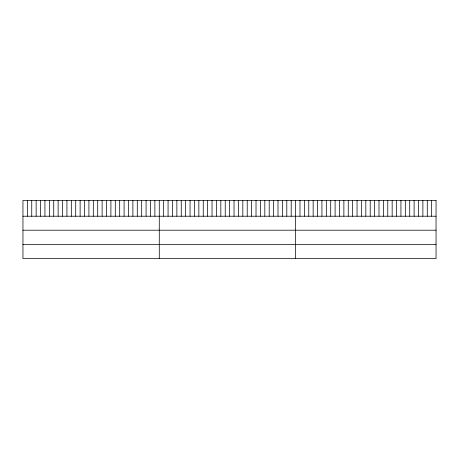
<?xml version="1.0" encoding="UTF-8"?>
<svg xmlns="http://www.w3.org/2000/svg" width="459" height="459" viewBox="0 0 459 459"><rect width="100%" height="100%" fill="white"/><g stroke="black" fill="none" stroke-linecap="round" stroke-linejoin="round"><path stroke-width="0.69" d="M22.95 216.223L436.05 216.223M22.95 230.2L436.05 230.2M22.95 244.595L436.05 244.595M431.661 200.434L431.661 216.223M427.272 200.434L427.272 216.223M422.882 200.434L422.882 216.223M418.493 200.434L418.493 216.223M414.104 200.434L414.104 216.223M409.715 200.434L409.715 216.223M405.326 200.434L405.326 216.223M400.936 200.434L400.936 216.223M396.547 200.434L396.547 216.223M392.158 200.434L392.158 216.223M387.769 200.434L387.769 216.223M383.38 200.434L383.38 216.223M378.991 200.434L378.991 216.223M374.601 200.434L374.601 216.223M370.212 200.434L370.212 216.223M365.823 200.434L365.823 216.223M361.434 200.434L361.434 216.223M357.045 200.434L357.045 216.223M352.655 200.434L352.655 216.223M348.266 200.434L348.266 216.223M343.877 200.434L343.877 216.223M339.488 200.434L339.488 216.223M335.099 200.434L335.099 216.223M330.709 200.434L330.709 216.223M326.32 200.434L326.32 216.223M321.931 200.434L321.931 216.223M317.542 200.434L317.542 216.223M313.153 200.434L313.153 216.223M308.764 200.434L308.764 216.223M304.374 200.434L304.374 216.223M299.985 200.434L299.985 216.223M295.596 200.434L295.596 258.566M291.201 200.434L291.201 216.223M286.8 200.434L286.8 216.223M282.405 200.434L282.405 216.223M278.005 200.434L278.005 216.223M273.61 200.434L273.61 216.223M269.209 200.434L269.209 216.223M264.814 200.434L264.814 216.223M260.414 200.434L260.414 216.223M256.019 200.434L256.019 216.223M251.618 200.434L251.618 216.223M247.223 200.434L247.223 216.223M242.828 200.434L242.828 216.223M238.428 200.434L238.428 216.223M234.033 200.434L234.033 216.223M229.632 200.434L229.632 216.223M225.237 200.434L225.237 216.223M220.836 200.434L220.836 216.223M216.441 200.434L216.441 216.223M212.041 200.434L212.041 216.223M207.646 200.434L207.646 216.223M203.251 200.434L203.251 216.223M198.85 200.434L198.85 216.223M194.455 200.434L194.455 216.223M190.055 200.434L190.055 216.223M185.66 200.434L185.66 216.223M181.259 200.434L181.259 216.223M176.864 200.434L176.864 216.223M172.464 200.434L172.464 216.223M168.069 200.434L168.069 216.223M163.668 200.434L163.668 216.223M159.273 200.434L159.273 258.566M154.878 200.434L154.878 216.223M150.477 200.434L150.477 216.223M146.082 200.434L146.082 216.223M141.682 200.434L141.682 216.223M137.287 200.434L137.287 216.223M132.886 200.434L132.886 216.223M128.491 200.434L128.491 216.223M124.091 200.434L124.091 216.223M119.696 200.434L119.696 216.223M115.295 200.434L115.295 216.223M110.9 200.434L110.9 216.223M106.505 200.434L106.505 216.223M102.105 200.434L102.105 216.223M97.71 200.434L97.71 216.223M93.309 200.434L93.309 216.223M88.914 200.434L88.914 216.223M84.513 200.434L84.513 216.223M80.118 200.434L80.118 216.223M75.718 200.434L75.718 216.223M71.323 200.434L71.323 216.223M66.928 200.434L66.928 216.223M62.527 200.434L62.527 216.223M58.132 200.434L58.132 216.223M53.732 200.434L53.732 216.223M49.337 200.434L49.337 216.223M44.936 200.434L44.936 216.223M40.541 200.434L40.541 216.223M36.141 200.434L36.141 216.223M31.746 200.434L31.746 216.223M27.345 200.434L27.345 216.223M436.05 200.434L22.95 200.434L22.95 258.566L436.05 258.566L436.05 200.434"/></g></svg>
